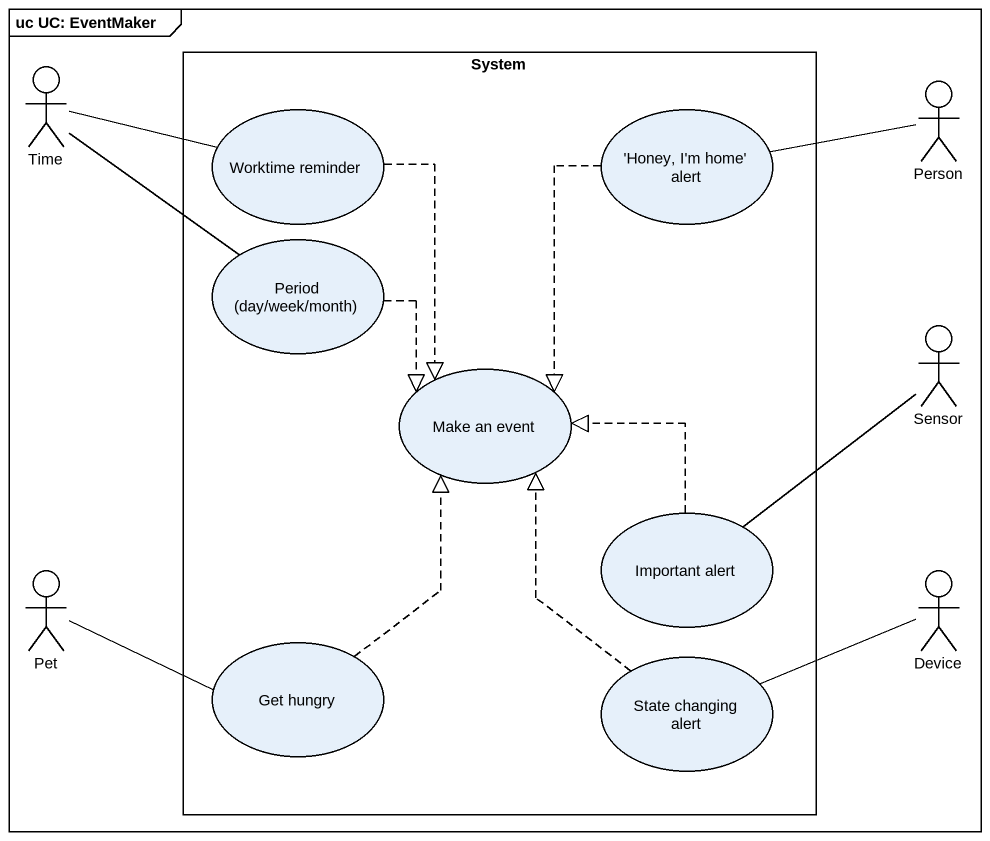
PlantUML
@startuml
mainframe uc UC: EventMaker
actor Time
rectangle System {
  usecase "Worktime reminder" as Worktime_reminder
  usecase "'Honey, I'm home' alert" as Honey_I_m_home_alert
  usecase "Period (day/week/month)" as Period_day_week_month
  usecase "Make an event" as Make_an_event
  usecase "Important alert" as Important_alert
  usecase "Get hungry" as Get_hungry
  usecase "State changing alert" as State_changing_alert
}
actor "Person" as Person_
actor Sensor
actor Pet
actor Device
Time -right- Worktime_reminder
Time -- Period_day_week_month
Worktime_reminder ..|> Make_an_event
Honey_I_m_home_alert ..|> Make_an_event
Person_ -left- Honey_I_m_home_alert
Period_day_week_month ..|> Make_an_event
Sensor -- Important_alert
Important_alert .up.|> Make_an_event
Pet -right- Get_hungry
Device -left- State_changing_alert
Get_hungry .up.|> Make_an_event
State_changing_alert .up.|> Make_an_event
@enduml
